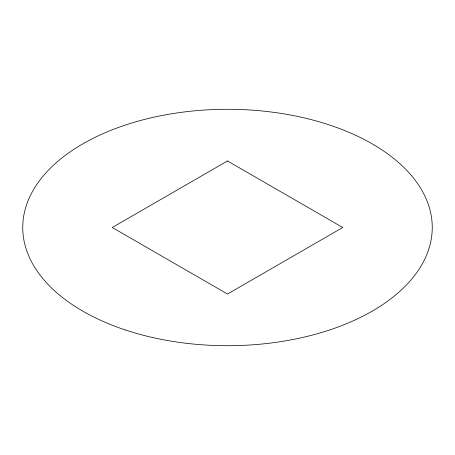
<?xml version="1.0" encoding="UTF-8"?>
<svg xmlns="http://www.w3.org/2000/svg" width="455" height="455" viewBox="0 0 455 455"><rect width="100%" height="100%" fill="white"/><g stroke="black" fill="none" stroke-linecap="round" stroke-linejoin="round"><path stroke-width="0.68" d="M227.5 160.962L112.254 227.5L227.5 294.038L342.746 227.5L227.5 160.962M125.125 329.875A204.75 118.209 0 0 0 432.25 227.5A204.75 118.209 0 0 0 125.125 125.125A204.75 118.209 0 0 0 125.125 329.875"/></g></svg>
